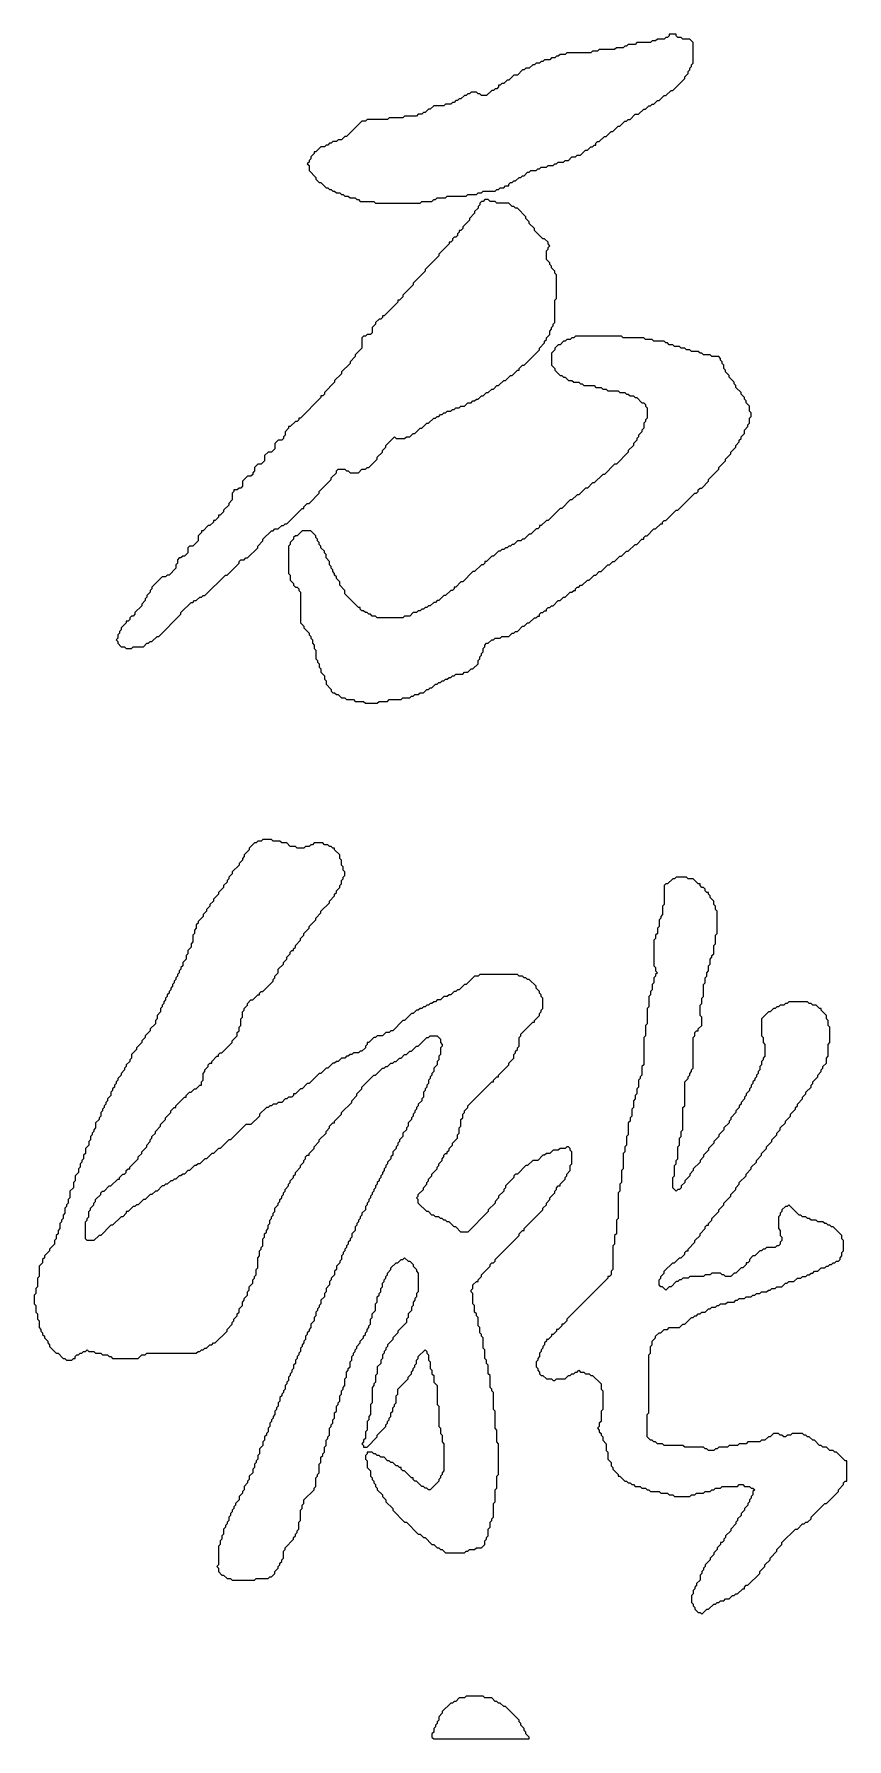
# Model space of a CAD drawing. Header units: millimetres. Extents: x 0 to 500, y 0 to 500.
# Drawn here: x 261.5 to 499.5, y 0.5 to 500 of the extents above; entities that cross this region are included whole.
import ezdxf

# ---------------------------------------------------------------- set-up
doc = ezdxf.new("R2010")
doc.units = ezdxf.units.MM

msp = doc.modelspace()

# ---------------------------------------------------------------- linework, layer by layer
for points in [[(447.5, 500), (447.5, 499.5), (447, 499), (446.5, 499), (446, 498.5), (444, 498.5), (443.5, 498), (442.5, 498), (442, 497.5), (438, 497.5), (437.5, 497), (435.5, 497), (435, 496.5), (434.5, 496.5), (434, 496), (432, 496), (431.5, 495.5), (427, 495.5), (426.5, 495), (425, 495), (424.5, 494.5), (417.5, 494.5), (417, 494), (415.5, 494), (415, 493.5), (414.5, 493.5), (414, 493), (413, 493), (412.5, 492.5), (411, 492.5), (410.5, 492), (410, 492), (409.5, 491.5), (408.5, 491.5), (408, 491), (407.5, 491), (406.5, 490), (405.5, 490), (405, 489.5), (404.5, 489.5), (403, 488), (402, 488), (400.5, 486.5), (400, 486.5), (399, 485.5), (398.5, 485.5), (398, 485), (397.5, 485), (397.5, 484.5), (397, 484), (396.5, 484), (396, 483.5), (395.5, 483.5), (394, 482), (392.5, 482), (392, 482.5), (391.5, 482.5), (391, 483), (389.5, 483), (389, 482.5), (388.5, 482.5), (388, 482), (387.5, 482), (386.5, 481), (386, 481), (385.5, 480.5), (385, 480.5), (384.5, 480), (384, 480), (383.5, 479.5), (382, 479.5), (381.5, 479), (378.5, 479), (377.5, 478), (377, 478), (376, 477), (375.5, 477), (375, 476.5), (374, 476.5), (373.5, 476), (370, 476), (369.5, 475.5), (365.5, 475.5), (365, 475), (359, 475), (358.5, 474.5), (357.5, 474.5), (353, 470), (352.5, 470), (351.5, 469), (350.5, 469), (350, 468.5), (349, 468.5), (348.5, 468), (348, 468), (347.5, 467.5), (347, 467.5), (346.5, 467), (345.5, 467), (344, 465.5), (343.5, 465.5), (343.5, 465), (342.5, 464), (342.5, 463.5), (342, 463), (342, 462.5), (341.5, 462), (342, 461.5), (342, 460), (344, 458), (344, 457.5), (345, 456.5), (345.5, 456.5), (347, 455), (347.5, 455), (348, 454.5), (348.5, 454.5), (349, 454), (349.5, 454), (350, 453.5), (351, 453.5), (351.5, 453), (352, 453), (352.5, 452.5), (353.5, 452.5), (354, 452), (355.5, 452), (356, 451.5), (356.5, 451.5), (357, 451), (361, 451), (361.5, 450.5), (374.5, 450.5), (375, 451), (378, 451), (378.5, 451.5), (379, 451.5), (379.5, 452), (382, 452), (382.5, 452.5), (388, 452.5), (388.5, 453), (391, 453), (391.5, 453.5), (392.5, 453.5), (393, 454), (396.5, 454), (397, 454.5), (397.5, 454.5), (398, 455), (399, 455), (399.5, 455.5), (400.5, 455.5), (400.5, 456), (401, 456.5), (401.5, 456.5), (402, 457), (402.5, 457), (403.5, 458), (404, 458), (404.5, 458.5), (405, 458.5), (406, 459.5), (406.5, 459.5), (407, 460), (408.5, 460), (409, 460.5), (409.5, 460.5), (410, 461), (411.5, 461), (412, 461.5), (413.5, 461.5), (414, 462), (414.5, 462), (415, 462.5), (416.5, 462.5), (417, 463), (418, 463), (419, 464), (420, 464), (420.5, 464.5), (421.5, 464.5), (423, 466), (423.5, 466), (424.5, 467), (425, 467), (425.5, 467.5), (426, 467.5), (426, 468), (426.5, 468.5), (427, 468.5), (428.5, 470), (429, 470), (430.5, 471.5), (431, 471.5), (432.5, 473), (433, 473), (434.5, 474.5), (435, 474.5), (435.5, 475), (436, 475), (437.5, 476.5), (438.5, 476.5), (440, 478), (440.5, 478), (441.5, 479), (442, 479), (442.5, 479.5), (443, 479.5), (444, 480.5), (444.5, 480.5), (446, 482), (446.5, 482), (448, 483.5), (448.5, 483.5), (452, 487), (452, 487.5), (453, 488.5), (453, 489), (453.5, 489.5), (453.5, 490), (454, 490.5), (454, 491), (454.5, 491.5), (454.5, 497.5), (453.5, 498.5), (451.5, 498.5), (451, 499), (450, 499), (449.5, 499.5), (449.5, 500)], [(393.5, 451.5), (393, 451), (392.5, 451), (392, 450.5), (392, 450), (391.5, 449.5), (391.5, 449), (390.5, 448), (390.5, 447.5), (389, 446), (389, 445.5), (387, 443.5), (387, 443), (386.5, 442.5), (386, 442.5), (386, 442), (385.5, 441.5), (385.5, 441), (385, 440.5), (384.5, 440.5), (384, 440), (384, 439.5), (383.5, 439), (383, 439), (383, 438.5), (380, 435.5), (380, 435), (376, 431), (376, 430.5), (372.5, 427), (372.5, 426.5), (369.5, 423.5), (369.5, 423), (368.5, 422), (368, 422), (368, 421.5), (364, 417.5), (363.5, 417.5), (363.5, 417), (363, 416.5), (362.5, 416.5), (361.5, 415.5), (361.5, 415), (360.5, 414), (360.5, 412.5), (360, 412), (359, 412), (358.5, 411.5), (358, 411.5), (357.5, 411), (357.5, 408), (355.5, 406), (355.5, 405.5), (354, 404), (354, 403.5), (351.5, 401), (351.5, 400.5), (349.5, 398.5), (349.5, 398), (346.5, 395), (346.5, 394.5), (346, 394), (345.5, 394), (345.5, 393.5), (339.5, 387.5), (339, 387.5), (339, 387), (338.5, 386.5), (338, 386.5), (336.5, 385), (336, 385), (336, 384.5), (335, 383.5), (335, 382.5), (334.5, 382), (334.5, 381.5), (334, 381), (333, 381), (332, 380), (332, 378.5), (331, 377.5), (330, 377.5), (329, 376.5), (329, 375), (328, 374), (327, 374), (326, 373), (326, 372), (325.5, 371.5), (325.5, 371), (325, 370.5), (324, 370.5), (322.5, 369), (322.5, 367.5), (322, 367), (321.5, 367), (321, 366.5), (320, 366.5), (320, 366), (319.5, 365.5), (319.5, 363.5), (318.5, 362.5), (318.5, 362), (317, 360.5), (317, 360), (316, 359), (315.5, 359), (315.5, 358.5), (314.5, 357.5), (314, 357.5), (314, 357), (313, 356), (312.5, 356), (311, 354.5), (310.5, 354.5), (310.5, 354), (309.5, 353), (309.5, 351.5), (308, 350), (307, 350), (306.5, 349.5), (306.5, 348), (305.5, 347), (305, 347), (304.5, 346.5), (304, 346.5), (303.5, 346), (303.5, 345), (303, 344.5), (303, 343.5), (301, 341.5), (300.5, 341.5), (300, 341), (299, 341), (296, 338), (296, 337.5), (295.5, 337), (295.5, 336.5), (294.5, 335.5), (294.5, 335), (294, 334.5), (294, 334), (293, 333), (293, 332.5), (291, 330.5), (291, 330), (290.5, 329.5), (290, 329.5), (289.5, 329), (289.5, 328.5), (289, 328), (288.5, 328), (288.5, 327.5), (287, 326), (287, 325.5), (286.5, 325), (286.5, 324.5), (286, 324), (286, 323), (285.5, 322.5), (286, 322), (286, 321.5), (287, 320.5), (288, 320.5), (288.5, 320), (290, 320), (290.5, 320.5), (293.5, 320.5), (294.5, 321.5), (295, 321.5), (295.5, 322), (296, 322), (297.5, 323.5), (298, 323.5), (304.5, 330), (304.5, 330.5), (307.5, 333.5), (308, 333.5), (308.5, 334), (309, 334), (310, 335), (310.5, 335), (311, 335.5), (311.5, 335.5), (317.5, 341.5), (318, 341.5), (321.5, 345), (321.5, 345.5), (322, 346), (323, 346), (323.5, 346.5), (324, 346.5), (327, 349.5), (327, 350), (328.5, 351.5), (328.5, 352), (331, 354.5), (331.5, 354.5), (332, 355), (333, 355), (334, 356), (334.5, 356), (335, 356.5), (335.5, 356.5), (340, 361), (340.5, 361), (340.5, 361.5), (341.5, 362.5), (342, 362.5), (345, 365.5), (345, 366), (348.5, 369.5), (348.5, 370), (350, 371.5), (350, 372), (350.5, 372.5), (352.5, 372.5), (353, 372), (353.5, 372), (354, 371.5), (356.5, 371.5), (357.5, 372.5), (358.5, 372.5), (359, 373), (359.5, 373), (362, 375.5), (362, 376), (363.5, 377.5), (363.5, 378), (364.5, 379), (364.5, 379.5), (367, 382), (367.5, 381.5), (370, 381.5), (370.5, 382), (371.5, 382), (372.5, 383), (373, 383), (374.5, 384.5), (375, 384.5), (376.5, 386), (377, 386), (378.5, 387.5), (379, 387.5), (379.5, 388), (380, 388), (380.5, 388.5), (381, 388.5), (381.5, 389), (382, 389), (382.5, 389.5), (383.5, 389.5), (384, 390), (384.5, 390), (385, 390.5), (386, 390.5), (386.5, 391), (387.5, 391), (388.5, 392), (389.5, 392), (390, 392.5), (390.5, 392.5), (391, 393), (391.5, 393), (392.5, 394), (393, 394), (394, 395), (394.5, 395), (395.5, 396), (396, 396), (397, 397), (397.5, 397), (399, 398.5), (399.5, 398.5), (401, 400), (401.5, 400), (403, 401.5), (403.5, 401.5), (403.5, 402), (404.5, 403), (405, 403), (409.5, 407.5), (409.5, 408), (411, 409.5), (411, 410), (411.5, 410.5), (411.5, 411), (412.5, 412), (412.5, 413), (413, 413.5), (413, 414), (413.5, 414.5), (413.5, 415), (414, 415.5), (414, 422), (414.5, 422.5), (414.5, 429.5), (414, 430), (414, 430.5), (413, 431.5), (413, 432), (412.5, 432.5), (412.5, 433), (411.5, 434), (411.5, 436.5), (412, 437), (412, 437.5), (412.5, 438), (412, 438.5), (412, 439), (411, 440), (410.5, 440), (408, 442.5), (408, 443), (406.5, 444.5), (406.5, 445), (405.5, 446), (405.5, 446.5), (403, 449), (402.5, 449), (402, 449.5), (401.5, 449.5), (400.5, 450.5), (397, 450.5), (396.5, 451), (395, 451), (394.5, 451.5)], [(420, 411.5), (419.5, 411), (419, 411), (418.5, 410.5), (417.5, 410.5), (417, 410), (416.5, 410), (415.5, 409), (415, 409), (414, 408), (414, 407.5), (413, 406.5), (413, 403), (414, 402), (414, 401.5), (415.5, 400), (416, 400), (416.5, 399.5), (417, 399.5), (418, 398.5), (419, 398.5), (419.5, 398), (421, 398), (421.5, 397.5), (422, 397.5), (422.5, 397), (425.5, 397), (426, 396.5), (427.5, 396.5), (428, 396), (429, 396), (429.5, 395.5), (432.5, 395.5), (433, 395), (434.5, 395), (435, 394.5), (435.5, 394.5), (436, 394), (437, 394), (437.5, 393.5), (438, 393.5), (439.5, 392), (440, 392), (440.5, 391.5), (440.5, 391), (441, 390.5), (441, 387.5), (440.5, 387), (440.5, 386.5), (440, 386), (440, 384.5), (439.5, 384), (439.5, 383.5), (438.5, 382.5), (438.5, 382), (438, 381.5), (438, 381), (437, 380), (437, 379.5), (435.5, 378), (435.5, 377.5), (432, 374), (431.5, 374), (428.5, 371), (428, 371), (425.5, 368.5), (425, 368.5), (423.5, 367), (423, 367), (421, 365), (420.5, 365), (419, 363.5), (418.5, 363.5), (416, 361), (415.5, 361), (412, 357.5), (411.5, 357.5), (410, 356), (409.5, 356), (409.5, 355.5), (409, 355), (408.5, 355), (407, 353.5), (406.5, 353.5), (405, 352), (404.5, 352), (404, 351.5), (403, 351.5), (402, 350.5), (401.5, 350.5), (401, 350), (400.5, 350), (400, 349.5), (399.5, 349.5), (399, 349), (398.5, 349), (398, 348.5), (397.5, 348.5), (396, 347), (395.5, 347), (394, 345.5), (393.5, 345.5), (393.5, 345), (393, 344.5), (392.5, 344.5), (390.5, 342.5), (390, 342.5), (387, 339.5), (386.5, 339.5), (385, 338), (384.5, 338), (384.5, 337.5), (384, 337), (383.5, 337), (382, 335.5), (381.5, 335.5), (380, 334), (379.5, 334), (379, 333.5), (378.5, 333.5), (377.5, 332.5), (377, 332.5), (376.5, 332), (376, 332), (375.5, 331.5), (375, 331.5), (374.5, 331), (374, 331), (373.5, 330.5), (372.5, 330.5), (371.5, 329.5), (370, 329.5), (369.5, 329), (362, 329), (361.5, 329.5), (360.5, 329.5), (360, 330), (359.5, 330), (359, 330.5), (358.5, 330.5), (358, 331), (357.5, 331), (357, 331.5), (357, 332), (356.5, 332), (352.5, 336), (352.5, 337), (351, 338.5), (351, 339.5), (350, 340.5), (350, 341), (349.5, 341.5), (349.5, 342), (349, 342.5), (349, 343), (348.5, 343.5), (348.5, 344), (348, 344.5), (348, 345.5), (347, 346.5), (347, 347.5), (346.5, 348), (346.5, 348.5), (345.5, 349.5), (345.5, 350), (345, 350.5), (345, 351), (344.5, 351.5), (344.5, 352), (344, 352.5), (344, 353), (342.5, 354.5), (340, 354.5), (338.5, 353), (338, 353), (337.5, 352.5), (337.5, 352), (336.5, 351), (336.5, 350.5), (336, 350), (336, 342), (336.5, 341.5), (336.5, 340), (337.5, 339), (337.5, 338.5), (338, 338), (338.5, 338), (339, 337.5), (339, 337), (339.5, 336.5), (339.5, 327.5), (340.5, 326.5), (340.5, 326), (342, 324.5), (342, 324), (342.5, 323.5), (342.5, 323), (343, 322.5), (343, 321.5), (343.5, 321), (343.5, 320), (344, 319.5), (344, 317), (344.5, 316.5), (344.5, 316), (345, 315.5), (345, 314.5), (345.5, 314), (345.5, 313), (346.5, 312), (346.5, 311), (347, 310.5), (347, 309.5), (348.5, 308), (348.5, 307.5), (349, 307), (349.5, 307), (350, 306.5), (350.5, 306.5), (351.5, 305.5), (352.5, 305.5), (353, 305), (355, 305), (355.5, 304.5), (358, 304.5), (358.5, 304), (362, 304), (362.5, 304.5), (365, 304.5), (365.5, 305), (369, 305), (369.5, 305.5), (371.5, 305.5), (372, 306), (372.5, 306), (373, 306.5), (374, 306.5), (374.5, 307), (375.5, 307), (376.5, 308), (377, 308), (377.5, 308.5), (378, 308.5), (379, 309.5), (379.5, 309.5), (380, 310), (380.5, 310), (381, 310.5), (381.5, 310.5), (382, 311), (382.5, 311), (383, 311.5), (383.5, 311.5), (384, 312), (384.5, 312), (385, 312.5), (387, 312.5), (387.5, 313), (388.5, 313), (389.5, 314), (390, 314), (391.5, 315.5), (391.5, 316.5), (392, 317), (392, 317.5), (392.5, 318), (392.5, 318.5), (393, 319), (393, 320), (393.5, 320.5), (393.5, 321), (394, 321.5), (394.5, 321.5), (395.5, 322.5), (396, 322.5), (396.5, 323), (398, 323), (398.5, 323.5), (400.5, 323.5), (401.5, 324.5), (402, 324.5), (402.5, 325), (403, 325), (404.5, 326.5), (405, 326.5), (406, 327.5), (406.5, 327.5), (408, 329), (408.5, 329), (409, 329.5), (409.5, 329.5), (409.5, 330), (410, 330.5), (410.5, 330.5), (411, 331), (411.5, 331), (411.5, 331.5), (412, 332), (412.5, 332), (413, 332.5), (413.5, 332.5), (415, 334), (415.5, 334), (416.5, 335), (417, 335), (418.5, 336.5), (419, 336.5), (419.5, 337), (420, 337), (420, 337.5), (420.5, 338), (421, 338), (421.5, 338.5), (422, 338.5), (423.5, 340), (424, 340), (425.5, 341.5), (426, 341.5), (427, 342.5), (427.5, 342.5), (429.5, 344.5), (430, 344.5), (431, 345.5), (431.5, 345.5), (433, 347), (433.5, 347), (435, 348.5), (435.5, 348.5), (437.5, 350.5), (438, 350.5), (439.5, 352), (440, 352), (440, 352.5), (440.5, 353), (441, 353), (443, 355), (443.5, 355), (445, 356.5), (445.5, 356.5), (445.5, 357), (446, 357.5), (446.5, 357.5), (449.5, 360.5), (450, 360.5), (455, 365.5), (455.5, 365.5), (456, 366), (456, 366.5), (456.5, 367), (457, 367), (459, 369), (459, 369.5), (462, 372.5), (462, 373), (464, 375), (464, 375.5), (465.5, 377), (465.5, 377.5), (467, 379), (467, 379.5), (468, 380.5), (468, 381), (468.5, 381.5), (468.5, 382), (469.5, 383), (469.5, 384), (470.5, 385), (470.5, 385.5), (471, 386), (471, 387.5), (471.5, 388), (471.5, 389), (471, 389.5), (471, 391), (470, 392), (470, 392.5), (469.5, 393), (469.5, 393.5), (468.5, 394.5), (468.5, 395), (467, 396.5), (467, 397), (466.5, 397.5), (466.5, 398), (465, 399.5), (465, 400), (464, 401), (464, 401.5), (463.5, 402), (463.5, 403), (463, 403.5), (463, 404), (462.5, 404.5), (462.5, 405), (462, 405.5), (460, 405.5), (459.5, 406), (457.5, 406), (457, 406.5), (456.5, 406.5), (456, 407), (454, 407), (453.5, 407.5), (452.5, 407.5), (452, 408), (451, 408), (450.5, 408.5), (449, 408.5), (448.5, 409), (447.5, 409), (447, 409.5), (446.5, 409.5), (446, 410), (443, 410), (442.5, 410.5), (440.5, 410.5), (440, 411), (434, 411), (433.5, 411.5)], [(328.5, 264), (328, 263.5), (327, 263.5), (326.5, 263), (326, 263), (324.5, 261.5), (324.5, 261), (323, 259.5), (323, 259), (322.5, 258.5), (322.5, 258), (321.5, 257), (321.5, 256.5), (319.5, 254.5), (319.5, 254), (318.5, 253), (318.5, 252.5), (318, 252), (318, 251.5), (317, 250.5), (317, 250), (315.5, 248.5), (315.5, 248), (314, 246.5), (314, 246), (313, 245), (313, 244.5), (312, 243.5), (312, 243), (311, 242), (311, 241.5), (309.5, 240), (309.5, 239.5), (309, 239), (309, 238), (308.5, 237.5), (308.5, 236.5), (308, 236), (308, 234), (307.5, 233.5), (307.5, 232.5), (306.5, 231.5), (306.5, 230.5), (306, 230), (306, 229), (305, 228), (305, 227), (304.5, 226.5), (304.5, 226), (304, 225.5), (304, 225), (303.5, 224.5), (303.5, 224), (303, 223.5), (303, 223), (302.5, 222.5), (302.5, 222), (302, 221.5), (302, 221), (301.5, 220.5), (301.5, 220), (301, 219.5), (301, 219), (300.5, 218.5), (300.5, 218), (300, 217.5), (300, 217), (299.5, 216.5), (299.5, 216), (299, 215.5), (299, 215), (298.5, 214.5), (298.5, 213.5), (297.5, 212.5), (297.5, 211.5), (297, 211), (297, 210), (295.5, 208.5), (295.5, 208), (294, 206.5), (294, 206), (293, 205), (293, 204.5), (291.5, 203), (291.5, 202.5), (290, 201), (290, 200), (289.5, 199.5), (289.5, 199), (288.5, 198), (288.5, 197.5), (288, 197), (288, 196.5), (287, 195.5), (287, 195), (286, 194), (286, 193.5), (285.5, 193), (285.5, 192.5), (285, 192), (285, 191.5), (284.5, 191), (284.5, 190.5), (284, 190), (284, 189), (283, 188), (283, 187.5), (282.5, 187), (282.5, 186.5), (282, 186), (282, 185.5), (281.5, 185), (281.5, 184.5), (281, 184), (281, 183), (280.5, 182.5), (280.5, 182), (279.5, 181), (279.5, 179.5), (279, 179), (279, 178.5), (278.5, 178), (278.5, 177.5), (278, 177), (278, 176), (277.5, 175.5), (277.5, 174.5), (276.5, 173.5), (276.5, 172), (276, 171.5), (276, 170.5), (275.5, 170), (275.5, 169.5), (275, 169), (275, 168), (274.5, 167.5), (274.5, 166.5), (273.5, 165.5), (273.5, 164), (273, 163.5), (273, 162), (272, 161), (272, 159), (271.5, 158.5), (271.5, 157.5), (271, 157), (271, 156.5), (270.5, 156), (270.5, 154.5), (270, 154), (270, 153), (269.5, 152.5), (269.5, 152), (269, 151.5), (269, 150), (268.5, 149.5), (268.5, 148.5), (268, 148), (268, 147), (267.5, 146.5), (267.5, 145.5), (266, 144), (266, 143.5), (264.5, 142), (264.5, 141.5), (264, 141), (264, 140), (263, 139), (263, 136), (262.5, 135.5), (262.5, 133), (262, 132.5), (262, 131), (261.5, 130.5), (261.5, 128), (262, 127.5), (262, 125.5), (262.5, 125), (262.5, 123.5), (263, 123), (263, 121), (263.5, 120.5), (263.5, 120), (264, 119.5), (264, 119), (264.5, 118.5), (264.5, 118), (265.5, 117), (265.5, 116.5), (266, 116), (266, 115.5), (268, 113.5), (268.5, 113.5), (270, 112), (270.5, 112), (271, 111.5), (272.5, 111.5), (273, 112), (273.5, 112), (273.5, 112.5), (274, 113), (274.5, 113), (275, 113.5), (275.5, 113.5), (276, 114), (276.5, 114), (277, 114.5), (277.5, 114), (279, 114), (279.5, 113.5), (281, 113.5), (281.5, 113), (283, 113), (283.5, 112.5), (284, 112.5), (284.5, 112), (292, 112), (293, 113), (294, 113), (294.5, 113.5), (309, 113.5), (309.5, 114), (310, 114), (310.5, 114.5), (311, 114.5), (311.5, 115), (312, 115), (313, 116), (313.5, 116), (314, 116.5), (314.5, 116.5), (318, 120), (318, 120.5), (319.5, 122), (319.5, 122.5), (320, 123), (320, 123.5), (321, 124.5), (321, 125), (321.5, 125.5), (321.5, 126.5), (322.5, 127.5), (322.5, 128.5), (323, 129), (323, 129.5), (324, 130.5), (324, 131.5), (324.5, 132), (324.5, 133), (325.5, 134), (325.5, 135), (326, 135.5), (326, 136), (326.5, 136.5), (326.5, 138), (327, 138.5), (327, 141.5), (327.5, 142), (327.5, 143.5), (328, 144), (328, 144.5), (328.5, 145), (328.5, 147), (329, 147.5), (329, 148.5), (329.5, 149), (329.5, 149.5), (330, 150), (330, 151), (330.5, 151.5), (330.5, 152.5), (331, 153), (331, 153.5), (331.5, 154), (331.5, 154.5), (332, 155), (332, 156), (333, 157), (333, 157.5), (333.5, 158), (333.5, 158.5), (334, 159), (334, 159.5), (334.5, 160), (334.5, 160.5), (335, 161), (335, 161.5), (336, 162.5), (336, 163), (336.5, 163.5), (336.5, 164), (337.5, 165), (337.5, 165.5), (338, 166), (338, 166.5), (339.5, 168), (339.5, 168.5), (340.5, 169.5), (340.5, 170), (341, 170.5), (341, 171), (341.5, 171.5), (342, 171.5), (342, 172), (343.5, 173.5), (343.5, 174), (345, 175.5), (345, 176), (347, 178), (347, 178.5), (348, 179.5), (348, 180), (349, 181), (349.5, 181), (349.5, 181.5), (351.5, 183.5), (351.5, 184), (354.5, 187), (354.5, 187.5), (356, 189), (356, 189.5), (357.5, 191), (357.5, 191.5), (361, 195), (361.5, 195), (363.5, 197), (364, 197), (364.5, 197.5), (365, 197.5), (366, 198.5), (366.5, 198.5), (367, 199), (367.5, 199), (368.5, 200), (369, 200), (370, 201), (370.5, 201), (371.5, 202), (372, 202), (373.5, 203.5), (374, 203.5), (376.5, 206), (377, 206), (377.5, 206.5), (379.5, 206.5), (380.5, 205.5), (380.5, 204.5), (381, 204), (381, 203.5), (380.5, 203), (380.5, 201), (380, 200.5), (380, 199.5), (379.5, 199), (379.5, 198), (378.5, 197), (378.5, 196), (378, 195.5), (378, 195), (377.5, 194.5), (377.5, 194), (377, 193.5), (377, 192.5), (376.5, 192), (376.5, 191.5), (376, 191), (376, 190.5), (375.5, 190), (375.5, 188.5), (375, 188), (375, 187.5), (374, 186.5), (374, 186), (373.5, 185.5), (373.5, 185), (373, 184.5), (373, 184), (372.5, 183.5), (372.5, 183), (372, 182.5), (372, 182), (371, 181), (371, 180), (370.5, 179.5), (370.5, 179), (369.5, 178), (369.5, 177), (368.5, 176), (368.5, 175.5), (368, 175), (368, 174.5), (367.5, 174), (367.5, 173.5), (366.5, 172.5), (366.5, 171.5), (366, 171), (366, 170.5), (365, 169.5), (365, 169), (364.5, 168.5), (364.5, 168), (364, 167.5), (364, 167), (363.5, 166.5), (363.5, 166), (363, 165.5), (363, 165), (362.5, 164.5), (362.5, 164), (362, 163.5), (362, 163), (361.5, 162.5), (361.5, 162), (361, 161.5), (361, 161), (360.5, 160.5), (360.5, 160), (360, 159.5), (360, 159), (359.5, 158.5), (359.5, 158), (359, 157.5), (359, 157), (358.5, 156.5), (358.5, 155.5), (357.5, 154.5), (357.5, 154), (357, 153.5), (357, 153), (356.5, 152.5), (356.5, 152), (356, 151.5), (356, 151), (355.5, 150.5), (355.5, 149.5), (354.5, 148.5), (354.5, 147.5), (354, 147), (354, 146.5), (353.5, 146), (353.5, 145.5), (353, 145), (353, 144.5), (352.5, 144), (352.5, 143.5), (352, 143), (352, 142.5), (351.5, 142), (351.5, 141), (351, 140.5), (351, 140), (350, 139), (350, 138), (349.5, 137.5), (349.5, 136.5), (348.5, 135.5), (348.5, 135), (348, 134.5), (348, 133.5), (347, 132.5), (347, 131.5), (346.5, 131), (346.5, 130), (345.5, 129), (345.5, 128), (345, 127.5), (345, 127), (344.5, 126.5), (344.5, 126), (344, 125.5), (344, 124.5), (343.5, 124), (343.5, 123), (342.5, 122), (342.5, 121), (342, 120.5), (342, 120), (341.5, 119.5), (341.5, 119), (341, 118.5), (341, 117.5), (340.5, 117), (340.5, 116.5), (340, 116), (340, 115.5), (339.5, 115), (339.5, 114), (339, 113.5), (339, 113), (338.5, 112.5), (338.5, 112), (338, 111.5), (338, 110.5), (337.5, 110), (337.5, 109), (337, 108.5), (337, 108), (336.5, 107.5), (336.5, 107), (336, 106.5), (336, 105.5), (335.5, 105), (335.5, 104.5), (335, 104), (335, 103), (334.5, 102.5), (334.5, 102), (334, 101.5), (334, 101), (333.5, 100.5), (333.5, 99.5), (333, 99), (333, 98), (332.5, 97.5), (332.5, 97), (332, 96.5), (332, 95.5), (331.5, 95), (331.5, 94.5), (331, 94), (331, 93.5), (330.5, 93), (330.5, 92), (330, 91.5), (330, 90.5), (329.5, 90), (329.5, 89.5), (329, 89), (329, 88), (328.5, 87.5), (328.5, 86.5), (327.5, 85.5), (327.5, 84), (327, 83.5), (327, 82.5), (326.5, 82), (326.5, 81.5), (326, 81), (326, 80), (325.5, 79.5), (325.5, 78.5), (324.5, 77.5), (324.5, 76.5), (324, 76), (324, 75.5), (323, 74.5), (323, 73.5), (322.5, 73), (322.5, 72.5), (321.5, 71.5), (321.5, 70.5), (320.5, 69.5), (320.5, 69), (320, 68.5), (320, 68), (319.5, 67.5), (319.5, 67), (319, 66.5), (319, 66), (318.5, 65.5), (318.5, 64.5), (318, 64), (318, 63.5), (317.5, 63), (317.5, 62.5), (317, 62), (317, 60.5), (316.5, 60), (316.5, 59), (316, 58.5), (316, 57.5), (315.5, 57), (315.5, 51.5), (315, 51), (315.5, 50.5), (315.5, 49.5), (316.5, 48.5), (317, 48.5), (318, 47.5), (319, 47.5), (319.5, 47), (326, 47), (326.5, 47.5), (330, 47.5), (330.5, 48), (331, 48), (332, 49), (332, 49.5), (333, 50.5), (333, 51), (333.5, 51.5), (333.5, 52), (334, 52.5), (334, 53), (334.5, 53.5), (334.5, 55.5), (335, 56), (335, 56.5), (337.5, 59), (337.5, 59.5), (338, 60), (338, 60.5), (338.5, 61), (338.5, 61.5), (339, 62), (339, 64), (339.5, 64.5), (339.5, 67.5), (340, 68), (340, 69), (340.5, 69.5), (340.5, 70.5), (343.5, 73.5), (343.5, 74), (344, 74.5), (344, 77), (344.5, 77.5), (344.5, 78), (345, 78.5), (345, 81), (345.5, 81.5), (345.5, 83), (346, 83.5), (346, 84), (346.5, 84.5), (346.5, 86), (347, 86.5), (347, 88), (347.5, 88.5), (347.5, 89), (348, 89.5), (348, 91.5), (348.5, 92), (348.5, 92.5), (349, 93), (349, 94), (349.5, 94.5), (349.5, 96), (350, 96.5), (350, 98), (350.5, 98.5), (350.5, 99), (351, 99.5), (351, 101), (351.5, 101.5), (351.5, 102.5), (352, 103), (352, 103.5), (352.5, 104), (352.5, 106), (353, 106.5), (353, 108), (353.5, 108.5), (353.5, 109), (354, 109.5), (354, 111), (354.5, 111.5), (354.5, 112.5), (355, 113), (355, 113.5), (355.5, 114), (355.5, 114.5), (356, 115), (356, 115.5), (357, 116.5), (357, 117), (358, 118), (358, 118.5), (358.5, 119), (358.5, 119.5), (359, 120), (359, 120.5), (359.5, 121), (359.5, 121.5), (360, 122), (360, 123.5), (360.5, 124), (360.5, 125), (361.5, 126), (361.5, 128), (362, 128.5), (362, 130), (362.5, 130.5), (362.5, 131), (363, 131.5), (363, 132.5), (363.5, 133), (363.5, 134), (364, 134.5), (364, 135), (364.5, 135.5), (364.5, 136), (365, 136.5), (365, 137), (366, 138), (366, 138.5), (367.5, 140), (368, 140), (369, 141), (369.5, 141), (370, 141.5), (371, 140.5), (371.5, 140.5), (372.5, 139.5), (372.5, 139), (373.5, 138), (373.5, 137.5), (374, 137), (374, 131.5), (373.5, 131), (373.5, 130), (373, 129.5), (373, 129), (372.5, 128.5), (372.5, 127.5), (372, 127), (372, 126), (371, 125), (371, 124), (370.5, 123.5), (370.5, 122.5), (368, 120), (368, 119.5), (366.5, 118), (366.5, 117.5), (365, 116), (365, 115.5), (364.5, 115), (364.5, 114.5), (364, 114), (364, 113.5), (363.5, 113), (363.5, 112), (363, 111.5), (363, 110.5), (362, 109.5), (362, 107.5), (361.5, 107), (361.5, 105), (361, 104.5), (361, 104), (360.5, 103.5), (360.5, 99), (360, 98.5), (360, 95.5), (359.5, 95), (359.5, 94), (359, 93.5), (359, 91), (358.5, 90.5), (358.5, 88.5), (358, 88), (358, 87.5), (357.5, 87), (358, 86.5), (358, 86), (359, 86), (362, 89), (362, 89.5), (364.5, 92), (364.5, 92.5), (365, 93), (365, 93.5), (365.5, 94), (365.5, 94.5), (366, 95), (366, 96), (366.5, 96.5), (366.5, 97.5), (367, 98), (367, 98.5), (367.5, 99), (367.5, 101), (368, 101.5), (368, 103), (371, 106), (371, 106.5), (372, 107.5), (372, 108), (372.5, 108.5), (372.5, 109), (373, 109.5), (373, 110), (373.5, 110.5), (373.5, 111.5), (374, 112), (374, 112.5), (376, 114.5), (376.5, 114), (376.5, 113.5), (377, 113), (377, 111.5), (377.5, 111), (377.5, 109), (378, 108.5), (378, 107.5), (378.5, 107), (378.5, 105), (379.5, 104), (379.5, 98.5), (380, 98), (380, 92), (380.5, 91.5), (380.5, 90), (381, 89.5), (381, 87.5), (381.5, 87), (381.5, 79), (381, 78.5), (381, 78), (380.5, 77.5), (380.5, 77), (380, 76.5), (380, 76), (377.5, 73.5), (377, 73.5), (376.5, 74), (376, 74), (375.5, 74.5), (375, 74.5), (373.5, 76), (373, 76), (372.5, 76.5), (372.5, 77), (372, 77), (370, 79), (369.5, 79), (369, 79.5), (369, 80), (368.5, 80), (368, 80.5), (367.5, 80.5), (366.5, 81.5), (366, 81.5), (365.5, 82), (365, 82), (364, 83), (363, 83), (362.5, 83.5), (362, 83.5), (361.5, 84), (361, 84), (360.5, 84.5), (359, 84.5), (359, 84), (358.5, 83.5), (358.5, 82.5), (359, 82), (359, 80), (360, 79), (360, 77.5), (360.5, 77), (360.5, 76.5), (361, 76), (361, 75.5), (361.5, 75), (361.5, 74.5), (362, 74), (362, 73.5), (363.5, 72), (363.5, 71.5), (364.5, 70.5), (364.5, 70), (366.5, 68), (366.5, 67.5), (370, 64), (370.5, 64), (374, 60.5), (374.5, 60.5), (375.5, 59.5), (376, 59.5), (378, 57.5), (378.5, 57.5), (379.5, 56.5), (380, 56.5), (380.5, 56), (381, 56), (382, 55), (387.5, 55), (388, 55.5), (388.5, 55.5), (389, 56), (390.5, 56), (391, 56.5), (392.5, 56.5), (393.5, 57.5), (393.5, 58.5), (394, 59), (394, 59.5), (394.5, 60), (394.5, 62), (395, 62.5), (395, 64), (395.5, 64.5), (395.5, 65), (396, 65.5), (396, 69.5), (396.5, 70), (396.5, 73.5), (397, 74), (397, 77.5), (397.5, 78), (397.5, 87), (397, 87.5), (397, 91), (396.5, 91.5), (396.5, 96.5), (396, 97), (396, 102), (395.5, 102.5), (395.5, 103), (395, 103.5), (395, 107), (394.5, 107.5), (394.5, 110), (394, 110.5), (394, 111.5), (393.5, 112), (393.5, 114.5), (393, 115), (393, 118), (392.5, 118.5), (392.5, 119), (392, 119.5), (392, 121), (391.5, 121.5), (391.5, 124), (391, 124.5), (391, 125), (390.5, 125.5), (390.5, 127.5), (390, 128), (390, 131), (389.5, 131.5), (389.5, 132), (390, 132.5), (390, 133.5), (391, 134.5), (391.5, 134.5), (391.5, 135), (392.5, 136), (392.5, 136.5), (395, 139), (395, 139.5), (395.5, 140), (396, 140), (396.5, 140.5), (396.5, 141), (403.5, 148), (403.5, 148.5), (404.5, 149.5), (405, 149.5), (405, 150), (410.5, 155.5), (410.5, 156), (411.5, 157), (411.5, 157.5), (412.5, 158.5), (412.5, 159), (414, 160.5), (414, 161), (414.5, 161.5), (414.5, 162), (415, 162.5), (415.5, 162.5), (415.5, 163), (417, 164.5), (417, 165), (417.5, 165.5), (417.5, 166), (418.5, 167), (418.5, 168.5), (419, 169), (419, 172.5), (418.5, 173), (418.5, 173.5), (418, 174), (417.5, 174), (417, 173.5), (415.5, 173.5), (415, 173), (413.5, 173), (412.5, 172), (411.5, 172), (411, 171.5), (410.5, 171.5), (409, 170), (407.5, 170), (406, 168.5), (405.5, 168.5), (403, 166), (402.5, 166), (402, 165.5), (402, 165), (399.5, 162.5), (399.5, 162), (399, 161.5), (399, 161), (397.5, 159.5), (397.5, 159), (396.5, 158), (396.5, 157.5), (394.5, 155.5), (394.5, 155), (388.5, 149), (386.5, 149), (385, 150.5), (384.5, 150.5), (383, 152), (382.5, 152), (382, 152.5), (381.5, 152.5), (381, 153), (380.5, 153), (380, 153.5), (379, 153.5), (378.5, 154), (378, 154), (377, 155), (376.5, 155), (374, 157.5), (374, 158.5), (373.5, 159), (374, 159.5), (374, 160), (375.5, 161.5), (375.5, 162), (376.5, 163), (376.5, 163.5), (377, 164), (377, 164.5), (378, 165.5), (378, 166), (379.5, 167.5), (379.5, 168), (380, 168.5), (380, 169), (381, 170), (381, 170.5), (381.5, 171), (381.5, 171.5), (382, 172), (382.5, 172), (382.5, 172.5), (383, 173), (383, 173.5), (384, 174.5), (384, 175), (385.5, 176.5), (385.5, 177.5), (386, 178), (386, 179.5), (386.5, 180), (386.5, 182), (387, 182.5), (387, 183.5), (387.5, 184), (387.5, 184.5), (388.5, 185.5), (388.5, 186), (395.5, 193), (396, 193), (396, 193.5), (397, 194.5), (397.5, 194.5), (397.5, 195), (400.5, 198), (400.5, 198.5), (402, 200), (402, 201), (402.5, 201.5), (402.5, 202), (403, 202.5), (403, 203), (403.5, 203.5), (403.5, 206), (404, 206.5), (404, 207), (407.5, 210.5), (408, 210.5), (408, 211), (409.5, 212.5), (409.5, 213), (410, 213.5), (410, 214), (410.5, 214.5), (410.5, 217.5), (410, 218), (410, 218.5), (409.5, 219), (409.5, 219.5), (408.5, 220.5), (408.5, 221), (406.5, 223), (406, 223), (405.5, 223.5), (405, 223.5), (404.5, 224), (403.5, 224), (403, 224.5), (392, 224.5), (391.5, 224), (390.5, 224), (388, 221.5), (387.5, 221.5), (386, 220), (385.5, 220), (385, 219.5), (384.5, 219.5), (383.5, 218.5), (383, 218.5), (382.5, 218), (381.5, 218), (380.5, 217), (379.5, 217), (379, 216.5), (378.5, 216.5), (378, 216), (377.5, 216), (377, 215.5), (376.5, 215.5), (376, 215), (375.5, 215), (375, 214.5), (374.5, 214.5), (374, 214), (373.5, 214), (372.5, 213), (372, 213), (370, 211), (369.5, 211), (366.5, 208), (366, 208), (365.5, 207.5), (364.5, 207.5), (363.5, 206.5), (362, 206.5), (361.5, 206), (361, 206), (359.5, 204.5), (359, 204.5), (359, 204), (358.5, 203.5), (358.5, 203), (357.5, 202), (357, 202), (356.5, 201.5), (355, 201.5), (354.5, 201), (354, 201), (353.5, 200.5), (353, 200.5), (352.5, 200), (351.5, 200), (350.5, 199), (350, 199), (349.5, 198.5), (349, 198.5), (347.5, 197), (347, 197), (345.5, 195.5), (345, 195.5), (342, 192.5), (341.5, 192.5), (340, 191), (339.5, 191), (338, 189.5), (337.5, 189.5), (337.5, 189), (337, 188.5), (336, 188.5), (335.5, 188), (335, 188), (334, 187), (333, 187), (332.5, 186.5), (331.5, 186.5), (331, 186), (330.5, 186), (330, 185.5), (329.5, 185.5), (327.5, 183.5), (327.5, 183), (325, 180.5), (323.5, 180.5), (319, 176), (318.5, 176), (316, 173.5), (315.5, 173.5), (314, 172), (313.5, 172), (312, 170.5), (311.5, 170.5), (310, 169), (309.5, 169), (309, 168.5), (308.5, 168.5), (307, 167), (306.5, 167), (305.5, 166), (305, 166), (304.5, 165.5), (304, 165.5), (303, 164.5), (302.5, 164.5), (302, 164), (301.5, 164), (300.5, 163), (300, 163), (299.5, 162.5), (299, 162.5), (297.5, 161), (297, 161), (296, 160), (295.5, 160), (294, 158.5), (293.5, 158.5), (292, 157), (291.5, 157), (291, 156.5), (290.5, 156.5), (289, 155), (288.5, 155), (288.5, 154.5), (287.5, 153.5), (287, 153.5), (284.5, 151), (284, 151), (281, 148), (280.5, 148), (279, 146.5), (277, 146.5), (276.5, 147), (276.5, 152), (277, 152.5), (277, 153), (277.5, 153.5), (277.5, 155), (278, 155.5), (278, 156), (279, 157), (279, 157.5), (279.5, 158), (279.5, 158.5), (281, 160), (281, 160.5), (281.5, 161), (282, 161), (283.5, 162.5), (284, 162.5), (286, 164.5), (286.5, 164.5), (286.5, 165), (287.5, 166), (288, 166), (288.5, 166.5), (288.5, 167), (289, 167.5), (289.5, 167.5), (289.5, 168), (292, 170.5), (292, 171), (293, 172), (293, 172.5), (294.5, 174), (294.5, 174.5), (295.5, 175.5), (295.5, 176), (296, 176.5), (296, 177), (297, 178), (297, 178.5), (298.5, 180), (298.5, 180.5), (300, 182), (300, 182.5), (301.5, 184), (301.5, 184.5), (302.5, 185.5), (303, 185.5), (303, 186), (305.5, 188.5), (306, 188.5), (306, 189), (307, 190), (307.5, 190), (308.5, 191), (309, 191), (310, 192), (310.5, 192), (310.5, 193), (311, 193.5), (311, 195.5), (311.5, 196), (311.5, 196.5), (312.5, 197.5), (312.5, 198), (313, 198.5), (313.5, 198.5), (313.5, 199), (315, 200.5), (315.5, 200.5), (315.5, 201), (316, 201.5), (316.5, 201.5), (319.5, 204.5), (319.5, 205), (321, 206.5), (321, 207.5), (321.5, 208), (321.5, 209), (322, 209.5), (322, 211.5), (322.5, 212), (322.5, 213.5), (323, 214), (323, 214.5), (324, 215.5), (324, 216), (325, 217), (325.5, 217), (327, 218.5), (327.5, 218.5), (327.5, 219), (328, 219.5), (328.5, 219.5), (331.5, 222.5), (331.5, 223), (332, 223.5), (332, 224), (333, 225), (333, 226), (334.5, 227.5), (334.5, 228), (335.5, 229), (335.5, 229.5), (336.5, 230.5), (336.5, 231), (337, 231.5), (337.5, 231.5), (337.5, 232), (338, 232.5), (338, 233), (339.5, 234.5), (339.5, 235), (340.5, 236), (340.5, 236.5), (342, 238), (342, 238.5), (344, 240.5), (344, 241), (345.5, 242.5), (345.5, 243), (348, 245.5), (348, 246), (349.5, 247.5), (349.5, 248), (350, 248.5), (350, 249), (351, 250), (351, 250.5), (351.5, 251), (351.5, 252), (352, 252.5), (352, 253), (352.5, 253.5), (352.5, 254.5), (352, 255), (352, 256), (351.5, 256.5), (351.5, 258), (351, 258.5), (351, 259.5), (349.5, 261), (349.5, 261.5), (349, 261.5), (348.5, 262), (348, 262), (347.5, 262.5), (346.5, 262.5), (346, 263), (343.5, 263), (343, 262.5), (342.5, 262.5), (342, 262), (341, 262), (340.5, 261.5), (338.5, 261.5), (338, 262), (336.5, 262), (335.5, 263), (334, 263), (333.5, 263.5), (331.5, 263.5), (331, 264)], [(449.5, 253), (449, 252.5), (448.5, 252.5), (447, 251), (446.5, 251), (446, 250.5), (446, 245), (445.5, 244.5), (445.5, 242), (445, 241.5), (445, 241), (444.5, 240.5), (444.5, 238.5), (444, 238), (444, 236.5), (443.5, 236), (443.5, 235), (443, 234.5), (443, 227), (443.5, 226.5), (443.5, 225.5), (444, 225), (443.5, 224.5), (443.5, 224), (443, 223.5), (443, 222), (442.5, 221.5), (442.5, 220), (442, 219.5), (442, 218.5), (441.5, 218), (441.5, 215), (441, 214.5), (441, 210), (440.5, 209.5), (440.5, 206.5), (440, 206), (440, 198), (439.5, 197.5), (439.5, 195), (439, 194.5), (439, 194), (438.5, 193.5), (438.5, 191.5), (438, 191), (438, 189.5), (437.5, 189), (437.5, 188), (437, 187.5), (437, 185.5), (436.5, 185), (436.5, 183), (436, 182.5), (436, 181.5), (435.5, 181), (435.5, 177.5), (435, 177), (435, 174.5), (434.5, 174), (434.5, 172.5), (434, 172), (434, 167.5), (433.5, 167), (433.5, 163.5), (433, 163), (433, 161), (432.5, 160.5), (432.5, 153), (432, 152.5), (432, 148.5), (431.5, 148), (431.5, 145.5), (431, 145), (431, 138), (430.5, 137.5), (430.5, 136.5), (430, 136), (429.5, 136), (429.5, 135.5), (417.5, 123.5), (417.5, 123), (416.5, 122), (416, 122), (416, 121.5), (415, 120.5), (414.5, 120.5), (414.5, 120), (413.5, 119), (413, 119), (413, 118.5), (412, 117.5), (411.5, 117.5), (411.5, 117), (411, 116.5), (411, 116), (410.5, 115.5), (410.5, 115), (410, 114.5), (410, 114), (409.5, 113.5), (409.5, 112.5), (409, 112), (409, 111.5), (408.5, 111), (408.5, 109.5), (409, 109), (409, 108.5), (409.5, 108), (409.5, 107.5), (410, 107), (410.5, 107), (411.5, 106), (413, 106), (413.5, 105.5), (414, 105.5), (414.5, 106), (417, 106), (418, 107), (418.5, 107), (419, 107.5), (419.5, 107.5), (420, 108), (420.5, 108), (421, 108.5), (421.5, 108), (422.5, 108), (423, 107.5), (424, 107.5), (424.5, 107), (425, 107), (427.5, 104.5), (427.5, 103), (428, 102.5), (428, 97), (427.5, 96.5), (427.5, 93.5), (427, 93), (427, 92), (426.5, 91.5), (427, 91), (427, 90.5), (427.5, 90), (427.5, 89.5), (428, 89), (428, 88), (429, 87), (429, 85), (429.5, 84.5), (429.5, 82.5), (430.5, 81.5), (430.5, 80.5), (431, 80), (431, 79.5), (432.5, 78), (432.5, 77.5), (433, 77.5), (434.5, 76), (435, 76), (435.5, 75.5), (436, 75.5), (436.5, 75), (437, 75), (437.5, 74.5), (439, 74.5), (439.5, 74), (440.5, 74), (441, 73.5), (441.5, 73.5), (442, 73), (444.5, 73), (445, 72.5), (447, 72.5), (447.5, 72), (448.5, 72), (449, 71.5), (453.5, 71.5), (454, 72), (455, 72), (455.5, 72.5), (457.5, 72.5), (458, 73), (459.5, 73), (460, 73.5), (460.5, 73.5), (461, 74), (462.5, 74), (463, 74.5), (467.5, 74.5), (468, 75), (469, 75), (469.5, 74.5), (471, 74.5), (471.5, 74), (472, 74), (472.5, 73.5), (472, 73), (472, 72), (471.5, 71.5), (471.5, 71), (471, 70.5), (471, 70), (470.5, 69.5), (470.5, 69), (469.5, 68), (469.5, 67.5), (468.5, 66.5), (468.5, 66), (467.5, 65), (467.5, 64.5), (467, 64), (467, 63.5), (465.5, 62), (465.5, 61.5), (464, 60), (464, 59.5), (463.5, 59), (463.5, 58.5), (463, 58), (462.5, 58), (462.5, 57.5), (461.5, 56.5), (461.5, 56), (460.5, 55), (460.5, 54.5), (459.5, 53.5), (459.5, 53), (458, 51.5), (458, 51), (457.5, 50.5), (457.5, 50), (457, 49.5), (457, 49), (456.5, 48.5), (456.5, 47), (455.5, 46), (455.5, 45.5), (455, 45), (455, 44.5), (454.5, 44), (454.5, 43), (454, 42.5), (454, 40.5), (454.5, 40), (454.5, 39.5), (455, 39), (455, 38.5), (456, 37.5), (456.5, 37.5), (457, 37), (458.5, 38.5), (459, 38.5), (460.5, 40), (461, 40), (461.5, 40.5), (462, 40.5), (462.5, 41), (463.5, 41), (464, 41.5), (465, 41.5), (466, 42.5), (466.5, 42.5), (467, 43), (467.5, 43), (469, 44.5), (469.5, 44.5), (469.5, 45), (470, 45.5), (470.5, 45.5), (474, 49), (474, 49.5), (475.5, 51), (475.5, 51.5), (477, 53), (477, 53.5), (479, 55.5), (479, 56), (480.5, 57.5), (480.5, 58), (484.5, 62), (485, 62), (486.5, 63.5), (487, 63.5), (487.5, 64), (488, 64), (489, 65), (489, 65.5), (493, 69.5), (493.5, 69.5), (497, 73), (497, 73.5), (498.5, 75), (498.5, 75.5), (499, 76), (499.5, 76), (499.5, 82), (499, 82), (496.5, 84.5), (496, 84.5), (495.5, 85), (494.5, 85), (493.5, 86), (492.5, 86), (492, 86.5), (491.5, 86.5), (490, 88), (489.5, 88), (488.5, 89), (488, 89), (487.5, 89.5), (487, 89.5), (486.5, 90), (483.5, 90), (483, 89.5), (482, 89.5), (481.5, 89), (481, 89), (480.5, 89.5), (480, 89.5), (479.5, 90), (478, 90), (477, 89), (476.5, 89), (475.5, 88), (474.5, 88), (474, 87.5), (470.5, 87.5), (470, 87), (468, 87), (467.5, 86.5), (465, 86.5), (464.5, 86), (462, 86), (461.5, 85.5), (461, 85.5), (460.5, 85), (459, 85), (458.5, 85.5), (458, 85.5), (457.5, 86), (452, 86), (451.5, 86.5), (446, 86.5), (445.5, 87), (444, 87), (443.5, 87.5), (443, 87.5), (442.5, 88), (442, 88), (441, 89), (441, 95.5), (441.5, 96), (441.5, 113), (442, 113.5), (442, 115.5), (442.5, 116), (442.5, 117), (443.5, 118), (443.5, 118.5), (444.5, 119.5), (445, 119.5), (446, 120.5), (447, 120.5), (447.5, 121), (450.5, 121), (451.5, 122), (452, 122), (454, 124), (454.5, 124), (455, 124.5), (455.5, 124.5), (456, 125), (456.5, 125), (457, 125.5), (458, 125.5), (459, 126.5), (459.5, 126.5), (460, 127), (461, 127), (461.5, 127.5), (462, 127.5), (462.5, 128), (464, 128), (464.5, 128.5), (466.5, 128.5), (467, 129), (467.5, 129), (468, 129.5), (469.5, 129.5), (470, 130), (471.5, 130), (472, 130.5), (472.5, 130.5), (473, 131), (474, 131), (474.5, 131.5), (476, 131.5), (476.5, 132), (477, 132), (477.5, 132.5), (478.5, 132.5), (479, 133), (480.5, 133), (481.5, 134), (482, 134), (482.5, 134.5), (484, 134.5), (485, 135.5), (486, 135.5), (486.5, 136), (487.5, 136), (488, 136.5), (488.5, 136.5), (489, 137), (489.5, 137), (490, 137.5), (491, 137.5), (492, 138.5), (493, 138.5), (493.5, 139), (494, 139), (494.5, 139.5), (495, 139.5), (495.5, 140), (496, 140), (496.5, 140.5), (497, 140.5), (497.5, 141), (497.5, 141.5), (498, 142), (498, 143), (498.5, 143.5), (498.5, 146.5), (498, 147), (498, 148), (495.5, 150.5), (495, 150.5), (494.5, 151), (494, 151), (493.5, 151.5), (493, 151.5), (492.5, 152), (491, 152), (490.5, 152.5), (489, 152.5), (488.5, 153), (488, 153), (487.5, 153.5), (486.5, 153.5), (486, 154), (485.5, 154), (482.5, 157), (482, 156.5), (481.5, 156.5), (480.5, 155.5), (480.5, 155), (480, 154.5), (480, 154), (479.5, 153.5), (479.5, 150), (480, 149.5), (480, 148), (480.5, 147.5), (480.5, 146.5), (480, 146), (480, 145.5), (479.5, 145), (479, 145), (478.5, 144.5), (476, 144.5), (475.5, 144), (475, 144), (474.5, 143.5), (474, 143.5), (472.5, 142), (472, 142), (471, 141), (471, 140.5), (470.5, 140), (470, 140), (470, 139.5), (469, 138.5), (468.5, 138.5), (467, 137), (466.5, 137), (465.5, 136), (464, 136), (463.5, 136.5), (463, 136.5), (462.5, 137), (460, 137), (459.5, 136.5), (458, 136.5), (457.5, 136), (453.5, 136), (453, 135.5), (451.5, 135.5), (451, 135), (450.5, 135), (450, 134.5), (449.5, 134.5), (448, 133), (447.5, 133), (446.5, 132), (445.5, 133), (445, 133), (444.5, 133.5), (444.5, 135), (445, 135.5), (445, 136), (446, 137), (446, 137.5), (448.5, 140), (449, 140), (450.5, 141.5), (451, 141.5), (452, 142.5), (452, 143), (452.5, 143.5), (453, 143.5), (453, 144), (455, 146), (455, 146.5), (456.5, 148), (456.5, 148.5), (458, 150), (458, 150.5), (458.5, 151), (459, 151), (459, 151.5), (460, 152.5), (460, 153), (462, 155), (462, 155.5), (463.5, 157), (463.5, 157.5), (465.5, 159.5), (465.5, 160), (467, 161.5), (467, 162), (468, 163), (468, 163.5), (470, 165.5), (470, 166), (471.5, 167.5), (471.5, 168), (473, 169.5), (473, 170), (474.5, 171.5), (474.5, 172), (476, 173.5), (476, 174), (477.5, 175.5), (477.5, 176), (479, 177.5), (479, 178), (480, 179), (480, 179.5), (481.5, 181), (481.5, 181.5), (483, 183), (483, 183.5), (484.5, 185), (484.5, 185.5), (485, 186), (485, 186.5), (486.5, 188), (486.5, 188.5), (487.5, 189.5), (487.5, 190), (489, 191.5), (489, 192), (489.5, 192.5), (489.5, 193), (491, 194.5), (491, 195), (492, 196), (492, 196.5), (492.5, 197), (492.5, 197.5), (493.5, 198.5), (493.5, 200), (494, 200.5), (494, 204), (494.5, 204.5), (494.5, 209), (494, 209.5), (494, 211), (493.5, 211.5), (493.5, 212.5), (492, 214), (492, 214.5), (491.5, 214.5), (490.5, 215.5), (489.5, 215.5), (489, 216), (488.5, 216), (488, 216.5), (482.5, 216.5), (482, 216), (481.5, 216), (481, 215.5), (480, 215.5), (479.5, 215), (479, 215), (478.5, 214.5), (478, 214.5), (477, 213.5), (476.5, 213.5), (474.5, 211.5), (474.5, 206.5), (475, 206), (475, 204.5), (475.5, 204), (475.5, 200.5), (475, 200), (475, 199.5), (474.5, 199), (474.5, 198), (474, 197.5), (474, 196.5), (473.5, 196), (473.5, 195.5), (473, 195), (473, 194.5), (472.5, 194), (472.5, 193.5), (472, 193), (472, 192.5), (471.5, 192), (471.5, 191.5), (471, 191), (471, 190.5), (470, 189.5), (470, 189), (469.5, 188.5), (469.5, 188), (468.5, 187), (468.5, 186.5), (468, 186), (468, 185.5), (467, 184.5), (467, 184), (465.5, 182.5), (465.5, 182), (465, 181.5), (465, 181), (463.5, 179.5), (463.5, 179), (462, 177.5), (462, 177), (460.5, 175.5), (460.5, 175), (459, 173.5), (459, 173), (457.5, 171.5), (457.5, 171), (456.5, 170), (456.5, 169.5), (454.5, 167.5), (454.5, 167), (453.5, 166), (453.5, 165.5), (452, 164), (452, 163.5), (451, 162.5), (451, 162), (450.5, 161.5), (450, 161.5), (449.5, 161), (448.5, 162), (448.5, 165), (449, 165.5), (449, 168.5), (449.5, 169), (449.5, 170), (450, 170.5), (450, 174), (450.5, 174.5), (450.5, 176.5), (451, 177), (451, 178.5), (451.5, 179), (451.5, 185.5), (452, 186), (452, 193), (453, 194), (453, 194.5), (453.5, 195), (453.5, 195.5), (454, 196), (454, 196.5), (454.5, 197), (454.5, 206), (455, 206.5), (455, 207.5), (455.5, 208), (456, 208), (456, 208.5), (457, 209.5), (457, 212), (456.5, 212.5), (456.5, 215.5), (457, 216), (457, 217.5), (457.5, 218), (457.5, 221.5), (458, 222), (458, 223.5), (458.5, 224), (458.5, 225), (459, 225.5), (459, 227), (459.5, 227.5), (459.5, 229), (460, 229.5), (460, 230), (460.5, 230.5), (460.5, 233), (461, 233.5), (461, 236), (461.5, 236.5), (461.5, 243), (461, 243.5), (461, 244.5), (460.5, 245), (460.5, 246), (459.5, 247), (459.5, 247.5), (459, 248), (459, 248.5), (458.5, 248.5), (458, 249), (458, 249.5), (457.5, 250), (457, 250), (456.5, 250.5), (456.5, 251), (456, 251), (454.5, 252.5), (453, 252.5), (452.5, 253)], [(388, 13), (387.5, 12.5), (386, 12.5), (385, 11.5), (384.5, 11.5), (384, 11), (383.5, 11), (381, 8.5), (381, 8), (380, 7), (380, 6), (379.5, 5.5), (379.5, 5), (379, 4.5), (379, 4), (378.5, 3.5), (378.5, 2.5), (378, 2), (378, 1), (378.5, 0.5), (406.5, 0.5), (406.5, 1), (405.5, 2), (405.5, 2.5), (405, 3), (405, 3.5), (404, 4.5), (404, 5), (403.5, 5.5), (403.5, 6), (399.5, 10), (399, 10), (398, 11), (397.5, 11), (397, 11.5), (396.5, 11.5), (395.5, 12.5), (393.5, 12.5), (393, 13)]]:
    msp.add_lwpolyline(points, close=True)

doc.saveas('drawing.dxf')
